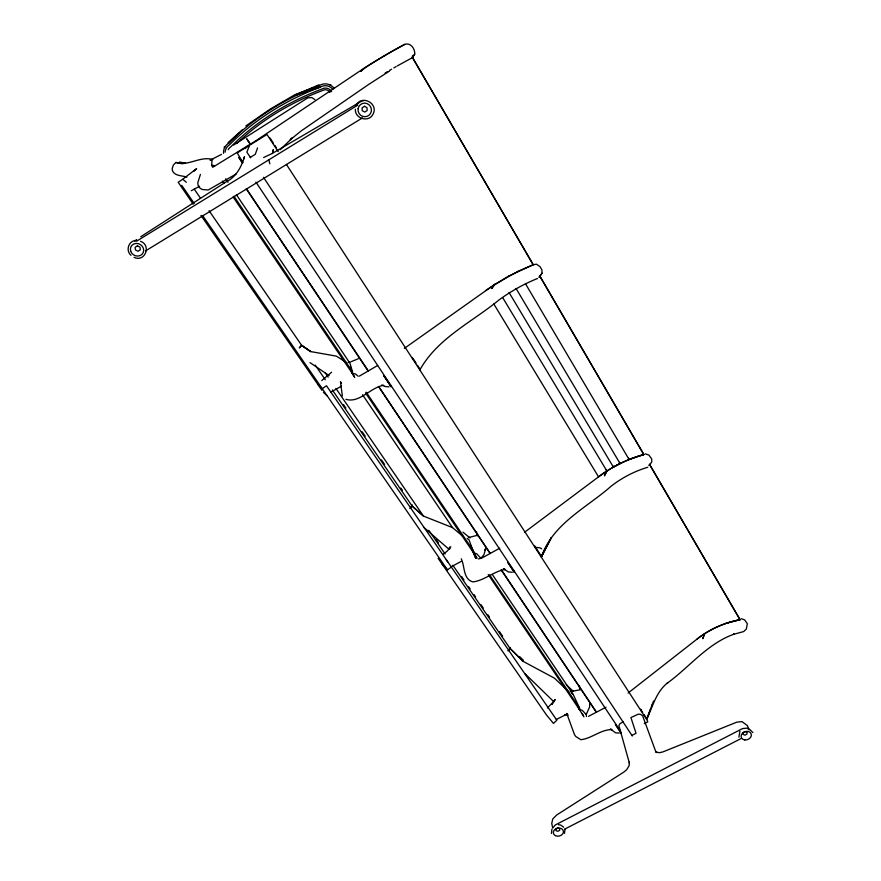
<?xml version="1.0" encoding="UTF-8"?>
<svg xmlns="http://www.w3.org/2000/svg" width="881" height="881" viewBox="0 0 881 881"><rect width="100%" height="100%" fill="white"/><g stroke="black" fill="none" stroke-linecap="round" stroke-linejoin="round"><path stroke-width="1.32" d="M629.331 762.142L629.166 765.633L626.655 769.73L623.759 772.141L556.627 815.046L552.761 818.967L551.759 823.46L552.717 828.085L555.25 824.979L742.54 728.587L747.044 728.124L749.235 729.765L747.275 725.515L741.901 721.572L736.615 722.222L663.041 751.856L659.605 752.693L655.508 752.011M589.818 702.862L589.532 707.124L586.228 714.535L586.482 716.528M182.918 179.052L196.617 168.656L194.095 170.991L195.097 169.648M212.717 167.302L211.616 165.199L212.046 160.518L210.107 160.21L221.516 154.384M542.057 273.198L539.15 277.163L542.057 273.198L541.848 269.74L540.02 266.668L536.474 264.168L533.214 264.763L412.55 57.573L412.881 55.525L411.614 58.454L414.731 54.104C415.204 48.907 410.59 42.277 404.797 44.347C387.618 53.521 370.934 63.597 354.768 74.456L255.644 140.916L213.488 166.817M486.015 547.74L483.9 554.788L480.905 558.301L476.654 553.709L473.504 552.794L365.56 393.014M412.22 506.135L409.984 508.568L412.451 504.978M510.363 647.458L508.04 650.861L510.121 648.548L452.834 565.228M236.405 194.734L349.944 363.214L352.499 371.837L352.18 373.214L354.691 377.542M272.383 153.514L273.319 149.638L272.658 151.477M467.117 538.368L469.11 540.042L475.707 558.246L470.685 545.89L476.654 558.091M540.967 555.625L541.375 557.1L543.203 552.883M200.405 174.416L197.785 182.774L198.137 185.428L200.119 188.292L202.278 189.503L208.235 189.977L236.031 174.064M492.292 574.456L573.289 694.646L579.643 708.28L579.302 709.381L583.96 716.881M269.597 138.35L269.817 137.678M243.53 159.45L244.5 156.708C241.24 167.335 236.031 177.202 225.635 182.18L140.729 236.747M257.56 147.931L255.281 154.318L250.193 157.446M551.913 829.153L551.44 833.503M564.501 833.404L564.996 829.054M646.72 719.414L650.354 709.612M651.72 705.934L653.537 701.034M652.127 704.8L646.973 718.632C652.92 706.144 656.224 691.662 667.754 682.731L667.17 683.249C689.46 667.093 707.487 643.515 734.148 634.133L733.223 634.43L743.707 631.556L746.339 629.034L747.33 623.704L744.643 619.872L741.306 618.704M249.345 145.806L246.878 152.127L250.667 157.864M739.886 731.329L738.895 737.188M649.517 464.43L649.022 465.586L651.764 461.963L651.72 459.001L648.978 455.136L645.388 453.836M541.375 557.1L551.374 537.564L541.617 556.219C553.235 523.325 586.735 507.764 611.271 486.081C622.173 477.656 634.551 471.192 647.766 467.271M484.693 550.14L485.96 547.894M414.731 54.104L412.495 57.617L533.236 264.729L518.105 271.227L494.715 284.365L404.357 348.402M539.811 276.127L643.824 454.541C627.492 459.1 612.064 466.622 598.54 476.863L524.536 532.289M553.841 701.452L555.173 699.503L551.737 704.448L553.841 701.452L547.398 707.972M419.874 369.899C437.582 338.117 471.974 322.193 499.042 299.914C510.947 291.248 523.854 283.979 537.531 278.495M356.144 105.588C360.957 94.388 378.5 103.011 373.258 113.737C369.359 122.944 354.691 118.957 355.34 109.2M450.808 546.738L447.317 550.988L443.143 554.336M245.193 148.614L247.836 145.905M179.526 162.016L185.528 163.26L181.838 163.701L175.914 162.456L173.304 165.121L172.191 168.667L172.511 170.936C175.121 176.244 182.114 175.462 186.948 177.136M331.586 372.234L321.763 380.548M280.125 149.781L292.536 137.722L290.29 139.705L301.159 130.95L368.577 84.499L389.622 70.976M223.51 153.316A11.486 11.024 41.9 0 1 228.421 143.372L238.795 133.405M134.903 241.273L136.61 239.654M228.421 143.372C253.948 117.735 285.565 98.198 319.396 85.523A11.508 11.134 67.4 0 1 334.229 88.386M236.681 143.603C261.029 120.146 290.939 102.449 322.512 90.545A5.539 5.352 67.3 0 1 329.957 92.373M228.091 142.59L242.275 129.804M364.657 67.947L360.703 71.449L364.657 67.947A78.244 9.955 -32.2 0 1 404.808 44.336M628.098 693.028L696.86 639.232C709.392 629.254 724.347 622.713 740.051 619.717L649.55 464.386L740.051 619.717C724.347 622.691 709.425 629.276 696.882 639.221M441.689 563.466L447.493 569.908L451.347 567.056M245.832 125.95L270.379 108.98L295.025 94.641L319.396 85.523M485.662 290.51L508.678 276.072M233.586 145.035L307.7 97.912L311.742 97.538L314.902 99.564M136.687 241.13L357.796 105.103M199.535 186.298L191.298 190.714M145.442 250.986L362.454 117.9M385.173 73.035L387.299 71.735M623.33 721.759L619.905 723.764L618.891 725.603L629.43 763.276M389.479 70.458L391.66 69.181M393.84 67.903L396.032 66.637M359.349 376.132L377.63 365.494M330.849 392.188L341.52 386.098M499.703 548.213L481.885 558.036L478.306 558.95M330.078 84.895L330.76 84.521M397.122 65.998L412.55 57.573M451.116 566.813L461.237 561.384M539.855 276.083L643.824 454.541C627.492 459.089 612.064 466.633 598.54 476.863L493.834 304.011M619.508 462.327L620.048 463.538L613.385 467.095L509.031 292.448M501.102 569.765L596.415 712.233L606.007 707.168M588.53 716.352L596.371 712.222M644.242 723.653L647.755 721.825L647.26 720.394L286.435 164.461M631.809 735.481L636.049 733.267L630.917 717.575L638.207 714.194L640.52 714.315L642.623 715.835L655.629 751.229L656.863 752.627M508.678 276.083L533.236 264.729M564.842 829.054L740.844 738.663M361.21 101.392L272.383 153.393L263.628 157.545M556.285 719.513L565.91 714.634L564.71 715.097L567.463 714.612L566.175 714.073L568.014 715.262L566.758 713.445L574.5 734.655L575.789 736.505L580.843 739.71C591.856 738.476 600.611 729.534 611.855 729.6L610.434 729.005L615.643 732.838L619.288 733.069M295.344 94.972L318.966 84.807M332.864 89.333A9.823 9.504 67.4 0 0 320.365 87.098C286.523 99.773 254.895 119.32 229.346 144.958A9.812 9.416 41.9 0 0 225.14 152.215M351.299 361.606L358.336 358.71M383.775 385.283C370.494 387.233 359.657 403.498 345.958 399.324M295.421 95.379L320.365 87.098M525.439 283.671L629.078 459.464L643.813 454.563M569.996 691.706L580.645 689.68M477.337 535.329L468.472 537.542M725.724 623.385L740.051 619.739M505.231 569.467C493.646 571.262 484.594 580.535 472.899 581.9C462.866 579.103 465.014 566.329 461.259 558.807M224.071 147.083L224.941 146.885M347.995 362.554L350.319 362.102M136.929 240.48C129.022 239.797 125.058 250.325 131.005 255.336M362.3 100.841L363.776 100.742M504.417 569.434L504.967 569.423L503.37 568.663L508.392 571.945L512.335 572.243M389.05 386.858L384.755 386.451L381.858 384.931M212.839 159.56C200.361 155.684 188.226 166.586 175.936 162.445M558.4 824.693L560.679 825.045L563.675 827.215M211.627 165.199L214.92 165.727M535.042 547.343L539.811 547.784L541.716 548.808M134.088 257.362C144.969 262.648 151.708 245.215 140.519 241.295M462.69 536.166L452.504 527.598L423.464 516.09L412.209 506.146L332.291 389.898M523.094 661.356L510.132 648.526L523.105 661.345L554.479 678.183L568.113 691.156M749.61 729.292L752.87 732.574M346.321 362.487L336.388 356.133L310.652 351.574L301.676 345.385L209.072 210.702M309.98 362.609L329.186 375.625M358.127 376.198L355.406 373.973L352.18 373.214L233.135 197.014M462.977 532.146L469.947 537.95M423.673 527.279L449.002 549.259M412.209 506.146L423.464 516.09L335.936 388.455M566.274 684.713L573.124 691.167M571.483 692.929L573.289 694.646M317.854 384.424L322.281 388.708L326.477 385.746L556.858 720.262L553.455 723.4L546.506 715.02L438.099 558.279M525.208 673.91L553.819 701.717M323.437 392.298L327.071 395.855M519.614 656.587L523.314 660.232M186.354 182.268L182.741 179.228L178.193 182.268L193.192 204.183M446.249 559.853L447.735 561.814M606.15 469.936L606.899 471.027L604.487 475.696L606.899 471.027L502.842 297.877M181.739 185.351L194.227 203.434M202.817 215.856L447.493 569.908M200.989 215.449L321.972 390.371M341.542 383.334L340.44 381.748L342.357 395.877M343.546 404.687L345.87 408.068M362.124 431.734L365.219 436.238M381.484 459.904L384.579 464.408M400.833 488.074L402.386 490.332M436.139 539.447L438.452 542.817M461.644 576.57L463.968 579.951M468.604 586.702L470.157 588.948M474.022 594.576L475.564 596.833M480.982 604.707L483.295 608.077M487.942 614.828L489.484 617.085M499.538 631.71L502.633 636.214M194.294 189.195L200.516 198.247M315.211 365.075L325.298 379.744M428.838 530.318L445.092 553.962M586.228 714.535L582.363 710.416L579.302 709.381L488.217 574.577M325.089 372.641L328.195 377.156M352.896 374.293L354.349 376.44M474.187 553.83L476.995 557.97M582.044 713.467L583.431 715.504M362.531 394.732L452.504 527.598M233.983 196.287L352.499 371.837M366.243 392.188L473.846 551.561M489.572 574.864L579.643 708.28M222.386 181.101L223.917 183.369M225.668 178.799L227.97 182.213M246.361 188.6L367.575 369.811M379.039 386.957L490.199 553.477L378.511 386.517M501.476 569.996L596.415 712.233M246.361 188.975L368.148 371.022M243.024 162.655L237.187 152.887L266.965 134.474L278.22 151.631M255.964 182.147L620.609 731.34M263.54 177.367L632.305 735.998M270.533 138.791L273.396 143.207M274.828 145.409L276.26 147.623M413.134 358.578L416.063 363.104M417.528 365.362L419.73 368.743M534.646 545.879L540.262 554.534M642.678 712.399L640.619 709.216L641.203 710.912M644.055 714.524L646.125 717.707M516.046 288.461L620.048 463.538M628.693 458.186L629.078 459.464M350.363 367.069L352.18 373.214L350.374 367.058M268.815 159.979L269.861 163.822M412.396 357.455L412.539 358.589M579.434 686.53L579.665 688.766M449.618 548.984L449.508 547.156L449.563 549.072M580.458 689.338A9.019 7.555 -25.3 0 1 579.379 685.561M477.832 535.989A9.625 8.59 -23.1 0 1 476.522 531.728M331.619 91.602A7.422 7.18 67.4 0 0 321.631 89.135C287.812 101.811 256.217 121.336 230.679 146.951A7.411 7.114 41.9 0 0 228.212 149.693M555.955 828.856L555.9 830.574L557.739 831.323L559.622 830.343L559.677 828.625L557.849 827.887L555.955 828.856M743.311 732.529L743.124 734.358L744.919 735.161L746.89 734.148L747.077 732.32L745.282 731.516L743.311 732.529M704.646 633.659L702.774 638.67L704.657 633.67M494.715 284.354L491.631 288.561L494.715 284.365M301.687 345.374L299.276 347.918L301.676 345.385L310.674 351.563L301.676 345.385M137.425 245.865L135.145 247.264L135.443 249.94L138.009 251.217L140.277 249.83L139.991 247.143L137.425 245.865M364.514 106.293L362.113 107.779L362.212 110.654L364.723 112.052L367.124 110.577L367.025 107.702L364.514 106.293M248.365 141.224L246.691 138.758L249.719 143.262L248.365 141.224M242.429 162.864L238.784 157.391L242.407 162.875M391.021 386.594L383.587 375.383L390.999 386.605L390.944 385.404L391.021 386.594M514.174 571.989L507.742 562.32L514.141 572.011L513.821 570.492L514.141 572.011M620.995 732.827L615.401 724.402L620.973 732.838M613.385 467.095L612.736 465.95L613.374 467.106M579.302 709.381L575.844 701.97L579.28 709.381M555.459 835.662A5.121 4.009 -12 0 0 563.455 832.093A5.121 4.009 -12 0 0 556.274 828.625A5.121 4.009 -12 0 0 555.459 835.662M744.797 739.93A5.264 4.163 -20 0 0 751.24 734.016A5.264 4.163 -20 0 0 742.672 733.025A5.264 4.163 -20 0 0 744.797 739.93M130.696 251.14A6.784 6.178 29.4 0 0 141.918 254.411A6.784 6.178 29.4 0 0 138.515 243.718A6.784 6.178 29.4 0 0 130.696 251.14M358.104 108.704A6.839 6.674 62.3 0 0 367.102 116.336A6.839 6.674 62.3 0 0 368.963 104.751A6.839 6.674 62.3 0 0 358.104 108.704"/></g></svg>
